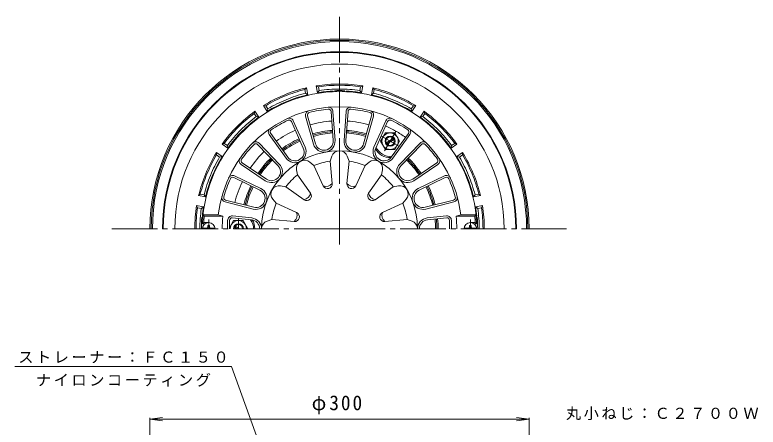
# Model space of a CAD drawing. Units: millimetres at full size, sheet at 1:4; details may follow other scales. Extents: x -351 to 306, y -462 to 513.
# Drawn here: x -299 to 289, y 187 to 513 of the extents above; entities that cross this region are included whole.
import ezdxf

# ---------------------------------------------------------------- set-up
doc = ezdxf.new("R2010")
doc.units = ezdxf.units.MM
doc.header["$LTSCALE"] = 4
doc.linetypes.add('CHAIN1', pattern=[8, 5, -1, 1, -1])
doc.linetypes.add('CHAIN2', pattern=[12, 9, -1, 1, -1])
for name, color, linetype, lineweight in [('1-0', 3, 'Continuous', 9), ('1-1', 2, 'Continuous', 9), ('1-2', 6, 'Continuous', 5), ('1-4', 7, 'Continuous', 9), ('1-5', 7, 'Continuous', 9)]:
    doc.layers.add(name, color=color, linetype=linetype, lineweight=lineweight)
doc.styles.add('ＭＳ ゴシック', font='')
doc.styles.get('ＭＳ ゴシック').set_extended_font_data('MS Gothic')

msp = doc.modelspace()

# ---------------------------------------------------------------- linework, layer by layer
at = {"layer": '1-0', "linetype": 'CHAIN2'}
for p, q in [((-42.408, 331.555), (-42.408, 513.076)), ((-42.408, 343.949), (-224.123, 343.949)), ((-42.408, 343.949), (137.067, 343.949))]:
    msp.add_line(p, q, dxfattribs=at)
at = {"layer": '1-0'}
for centre, radius, start, end in [((-42.408, 343.949), 150, 0, 180), ((-42.408, 343.949), 149, 0, 180), ((-42.408, 343.949), 148, 0, 180), ((-42.408, 343.949), 76, 94.15979, 105.84013), ((-42.408, 343.949), 76, 74.15984, 85.84018), ((-42.408, 343.949), 76, 114.15976, 125.84012), ((-42.408, 343.949), 76, 134.15976, 145.84009), ((-42.408, 343.949), 76, 34.15985, 45.84019), ((-42.408, 343.949), 76, 154.15974, 165.84009), ((-42.408, 343.949), 76, 14.15987, 25.84021), ((-42.408, 343.949), 76, 0, 5.84023), ((73.592, 343.949), 5, 359.99971, 359.99979), ((73.592, 343.949), 7, 359.9998, 359.99985)]:
    msp.add_arc(centre, radius, start, end, dxfattribs=at)
at = {"layer": '1-1'}
for p, q in [((-69.919, 454.064), (-68.655, 455.4)), ((-69.333, 451.118), (-69.919, 454.064)), ((-67.581, 450.002), (-68.655, 455.4)), ((-59.735, 451.562), (-60.809, 456.96)), ((-60.809, 456.96), (-59.13, 456.21)), ((-59.735, 451.562), (-58.544, 453.264)), ((-58.544, 453.264), (-59.13, 456.21)), ((-26.271, 453.264), (-25.685, 456.21)), ((-25.08, 451.562), (-26.271, 453.264)), ((-25.685, 456.21), (-24.006, 456.96)), ((-25.08, 451.562), (-24.007, 456.96)), ((-17.234, 450.002), (-16.16, 455.4)), ((-16.16, 455.4), (-14.897, 454.064)), ((-15.483, 451.118), (-14.897, 454.064)), ((-67.581, 450.002), (-69.333, 451.118)), ((-17.234, 450.002), (-15.482, 451.118)), ((-99.598, 436.74), (-102.656, 441.316)), ((-102.656, 441.316), (-100.818, 441.265)), ((-99.149, 438.768), (-100.818, 441.265)), ((14.334, 438.768), (16.002, 441.265)), ((14.783, 436.74), (17.84, 441.316)), ((16.002, 441.265), (17.841, 441.316)), ((-109.964, 435.154), (-109.307, 436.871)), ((-108.295, 432.656), (-109.964, 435.154)), ((-106.25, 432.295), (-109.307, 436.871)), ((-99.598, 436.74), (-99.149, 438.768)), ((14.783, 436.74), (14.334, 438.768)), ((21.435, 432.295), (24.492, 436.871)), ((23.48, 432.657), (25.149, 435.154)), ((24.492, 436.871), (25.149, 435.154)), ((-106.25, 432.295), (-108.295, 432.657)), ((21.435, 432.295), (23.48, 432.656)), ((-130.754, 407.791), (-135.331, 410.848)), ((-135.33, 410.848), (-133.613, 411.505)), ((-131.116, 409.836), (-133.613, 411.505)), ((-130.754, 407.791), (-131.115, 409.836)), ((45.939, 407.791), (50.515, 410.848)), ((45.939, 407.791), (46.3, 409.836)), ((46.3, 409.836), (48.798, 411.505)), ((48.798, 411.505), (50.515, 410.848)), ((-135.199, 401.139), (-139.775, 404.197)), ((-139.724, 402.359), (-139.775, 404.197)), ((-137.227, 400.69), (-139.724, 402.359)), ((-135.199, 401.139), (-137.227, 400.69)), ((50.384, 401.139), (54.96, 404.197)), ((50.384, 401.139), (52.412, 400.69)), ((52.412, 400.69), (54.909, 402.359)), ((54.96, 404.197), (54.909, 402.359)), ((-153.859, 370.196), (-152.523, 371.46)), ((-149.577, 370.874), (-152.523, 371.46)), ((-148.461, 369.122), (-149.577, 370.874)), ((63.646, 369.122), (64.762, 370.874)), ((64.762, 370.874), (67.708, 371.46)), ((67.708, 371.46), (69.043, 370.196)), ((-148.461, 369.122), (-153.859, 370.196)), ((63.646, 369.122), (69.043, 370.196)), ((-150.022, 361.276), (-155.419, 362.35)), ((-154.669, 360.671), (-155.419, 362.35)), ((-151.723, 360.085), (-154.669, 360.671)), ((-150.021, 361.276), (-151.723, 360.085)), ((65.206, 361.276), (70.604, 362.35)), ((65.206, 361.276), (66.908, 360.085)), ((66.908, 360.085), (69.854, 360.671)), ((70.604, 362.35), (69.854, 360.671))]:
    msp.add_line(p, q, dxfattribs=at)
at = {"layer": '1-1', "color": 4}
for p, q in [((-9.908, 413.231), (-6.155, 419.731)), ((-6.155, 419.731), (1.345, 419.731)), ((5.092, 413.231), (1.342, 419.726)), ((-5.503, 412.021), (0.188, 415.306)), ((-5.003, 411.155), (0.688, 414.441)), ((5.092, 413.231), (1.34, 406.731)), ((-126.158, 350.444), (-129.408, 344.815)), ((-126.158, 350.444), (-118.652, 350.444)), ((-114.905, 343.953), (-118.652, 350.444)), ((-123.408, 343.949), (-125.503, 345.159)), ((-121.408, 343.949), (-125.003, 346.024)), ((-114.908, 343.949), (-114.905, 343.953))]:
    msp.add_line(p, q, dxfattribs=at)
at = {"layer": '1-1', "color": 4, "linetype": 'CHAIN1'}
for p, q in [((2.02, 420.9), (-6.745, 405.719)), ((-9.137, 417.116), (4.626, 409.17)), ((-122.408, 343.949), (-122.408, 352.131))]:
    msp.add_line(p, q, dxfattribs=at)
at = {"layer": '1-1', "linetype": 'CHAIN2'}
msp.add_line((-42.408, 343.949), (-42.408, 343.949), dxfattribs=at)
msp.add_line((-42.408, 343.949), (-42.408, 343.949), dxfattribs=at)
at = {"layer": '1-1', "color": 4}
msp.add_lwpolyline([(-9.908, 413.231), (-6.155, 406.731), (1.34, 406.731)], dxfattribs=at)
for centre, radius in [((-2.403, 413.228), 6.5), ((-2.408, 413.231), 4), ((-2.408, 413.231), 3.324)]:
    msp.add_circle(centre, radius, dxfattribs=at)
at = {"layer": '1-1'}
for centre, radius, start, end in [((-42.408, 343.949), 140, 0, 180), ((-42.408, 343.949), 139.5, 0, 180), ((-42.408, 343.949), 130.209, 0, 180), ((-42.408, 343.949), 114.5, 103.252, 112.5), ((-42.408, 343.949), 113.5, 104.02753, 112.5), ((-42.408, 343.949), 114.5, 90.00002, 99.24802), ((-42.408, 343.949), 109, 93.22299, 99.14691), ((-42.408, 343.949), 113.5, 90, 98.47247), ((-42.408, 343.949), 110.5, 90, 98.397), ((-48.408, 450.78), 2, 51.45691, 93.67513), ((-42.408, 343.949), 109.288, 87.86333, 92.13663), ((-46.408, 451.162), 2, 39.02534, 92.13672), ((-42.408, 343.949), 114.5, 80.752, 90), ((-42.408, 343.949), 113.5, 81.52753, 90), ((-42.408, 343.949), 110.5, 81.603, 90), ((-38.408, 451.162), 2, 87.86328, 140.97437), ((-36.408, 450.78), 2, 86.32416, 128.54198), ((-42.408, 343.949), 109, 80.85309, 86.77696), ((-42.408, 343.949), 114.5, 67.50002, 76.74802), ((-42.408, 343.949), 113.5, 67.5, 75.97247), ((-42.408, 343.949), 114.5, 112.50002, 121.74802), ((-42.408, 343.949), 113.5, 112.5, 120.97247), ((-42.408, 343.949), 109, 103.35309, 121.64691), ((-42.408, 343.949), 110.5, 104.103, 112.5), ((-42.408, 343.949), 109, 58.35309, 76.64691), ((-42.408, 343.949), 110.5, 67.5, 75.897), ((-42.408, 343.949), 113.5, 59.02753, 67.5), ((-42.408, 343.949), 114.5, 58.252, 67.5), ((-42.408, 343.949), 110.5, 112.5, 120.897), ((-42.408, 343.949), 110.5, 59.103, 67.5), ((-42.408, 343.949), 114.5, 125.752, 135), ((-42.408, 343.949), 113.5, 126.52753, 135), ((-42.408, 343.949), 114.5, 45.00002, 54.24802), ((-42.408, 343.949), 113.5, 45, 53.47247), ((-42.408, 343.949), 109, 125.85309, 144.14691), ((-42.408, 343.949), 110.5, 126.603, 135), ((-42.408, 343.949), 109, 35.85309, 54.14691), ((-42.408, 343.949), 110.5, 45, 53.397), ((-42.408, 343.949), 114.5, 135.00002, 144.24802), ((-42.408, 343.949), 113.5, 135, 143.47247), ((-42.408, 343.949), 85.424, 94.1597, 105.84006), ((-42.408, 343.949), 85.424, 74.15976, 85.84009), ((-42.408, 343.949), 89.156, 60, 65.84012), ((-42.408, 343.949), 113.5, 36.52753, 45), ((-42.408, 343.949), 114.5, 35.752, 45), ((-42.408, 343.949), 110.5, 135, 143.397), ((-42.408, 343.949), 85.424, 114.15968, 125.84006), ((-42.408, 343.949), 78, 94.1597, 105.84006), ((-42.408, 343.949), 77, 94.1597, 105.84004), ((-42.408, 343.949), 77, 74.15974, 85.84006), ((-42.408, 343.949), 78, 74.15974, 85.84007), ((-42.408, 343.949), 89.156, 54.15979, 60), ((-42.408, 343.949), 110.5, 36.603, 45), ((-42.408, 343.949), 78, 114.15968, 125.84004), ((-42.408, 343.949), 77, 114.1597, 125.84003), ((-2.408, 413.231), 13, 207.18016, 240), ((-2.408, 413.231), 12, 203.12485, 240), ((-42.408, 343.949), 109, 148.35309, 166.64691), ((-42.408, 343.949), 114.5, 148.252, 157.5), ((-42.408, 343.949), 113.5, 149.02753, 157.5), ((-42.408, 343.949), 110.5, 149.103, 157.5), ((-42.408, 343.949), 85.424, 134.1597, 145.84006), ((-42.408, 343.949), 78, 134.15968, 145.84006), ((-2.408, 413.231), 13, 240, 272.81976), ((-2.408, 413.231), 12, 240, 276.87544), ((-42.408, 343.949), 78, 34.15977, 45.84013), ((-42.408, 343.949), 109, 13.35309, 31.64691), ((-42.408, 343.949), 110.5, 22.5, 30.897), ((-42.408, 343.949), 113.5, 22.5, 30.97247), ((-42.408, 343.949), 114.5, 22.50002, 31.74802), ((-42.408, 343.949), 77, 134.15968, 145.84004), ((-42.408, 343.949), 77, 34.15976, 45.84013), ((-42.408, 343.949), 114.5, 157.50002, 166.74802), ((-42.408, 343.949), 113.5, 157.5, 165.97247), ((-42.408, 343.949), 110.5, 157.5, 165.897), ((-42.408, 343.949), 110.5, 14.103, 22.5), ((-42.408, 343.949), 113.5, 14.02753, 22.5), ((-42.408, 343.949), 114.5, 13.252, 22.5), ((-42.408, 343.949), 85.424, 154.15971, 165.84009), ((-42.408, 343.949), 78, 154.15971, 165.84009), ((-42.408, 343.949), 77, 154.15971, 165.84007), ((-42.408, 343.949), 77, 14.15976, 25.84012), ((-42.408, 343.949), 78, 14.15976, 25.84012), ((-42.408, 343.949), 114.5, 170.752, 180), ((-42.408, 343.949), 113.5, 171.52753, 180), ((-42.408, 343.949), 110.5, 171.603, 180), ((-42.408, 343.949), 109, 170.85307, 174.63744), ((-42.408, 343.949), 109, 5.36256, 9.14693), ((-42.408, 343.949), 110.5, 0, 8.397), ((-42.408, 343.949), 113.5, 0, 8.47247), ((-42.408, 343.949), 114.5, 0, 9.248), ((-42.408, 343.949), 109.288, 175.188, 180), ((-149.317, 352.949), 2, 175.18823, 228.30399), ((-148.939, 353.949), 2, 174.63765, 216.40089), ((64.124, 353.949), 2, 323.60648, 5.36235), ((64.502, 352.949), 2, 311.70355, 4.81177), ((-42.408, 343.949), 109.288, 0, 4.812), ((-122.408, 343.949), 12, 0, 36.87572), ((-122.408, 343.949), 13, 0, 32.82059), ((-42.408, 343.949), 77, 359.99989, 5.8401), ((-42.408, 343.949), 78, 359.99989, 5.84009)]:
    msp.add_arc(centre, radius, start, end, dxfattribs=at)
at = {"layer": '1-1', "color": 4}
for centre, radius, start, end in [((-122.408, 343.954), 6.5, 359.95093, 180.04886), ((-122.408, 343.949), 4, 0, 180), ((-122.408, 343.949), 3.324, 0, 180)]:
    msp.add_arc(centre, radius, start, end, dxfattribs=at)
at = {"layer": '1-2'}
for p, q in [((-49.152, 436.682), (-47.482, 413.722)), ((-47.656, 436.791), (-45.986, 413.831)), ((-37.159, 436.791), (-38.829, 413.831)), ((-35.663, 436.682), (-37.333, 413.722)), ((-79.093, 429.397), (-69.671, 408.392)), ((-69.229, 432.987), (-62.946, 410.84)), ((-67.786, 433.396), (-61.503, 411.25)), ((-17.029, 433.396), (-23.312, 411.25)), ((-15.586, 432.987), (-21.869, 410.84)), ((-5.722, 429.397), (-15.144, 408.392)), ((-80.462, 428.783), (-71.04, 407.778)), ((-4.353, 428.783), (-13.775, 407.778)), ((-98.065, 418.444), (-84.585, 399.782)), ((-96.849, 419.322), (-83.369, 400.66)), ((12.034, 419.322), (-1.446, 400.66)), ((13.25, 418.444), (-0.23, 399.782)), ((-106.106, 411.696), (-90.068, 395.181)), ((21.291, 411.696), (5.253, 395.181)), ((-107.182, 410.651), (-91.144, 394.136)), ((22.367, 410.651), (6.329, 394.136)), ((-49.908, 397.425), (-48.532, 401.294)), ((-34.908, 397.425), (-36.283, 401.294)), ((-120.187, 394.915), (-101.138, 381.989)), ((-119.345, 396.156), (-100.296, 383.23)), ((-62.651, 394.011), (-65.776, 396.673)), ((-62.651, 394.011), (-55.277, 377.864)), ((-48.22, 379.755), (-49.908, 397.425)), ((-34.908, 397.425), (-36.595, 379.755)), ((-29.538, 377.864), (-22.164, 394.011)), ((-22.164, 394.011), (-19.039, 396.673)), ((34.53, 396.156), (15.481, 383.23)), ((35.372, 394.915), (16.323, 381.989)), ((-75.641, 386.511), (-76.384, 390.549)), ((-9.174, 386.511), (-8.431, 390.549)), ((-126.089, 384.475), (-105.37, 374.441)), ((-125.436, 385.825), (-104.716, 375.791)), ((-65.344, 372.051), (-75.641, 386.511)), ((-9.174, 386.511), (-19.471, 372.051)), ((40.621, 385.824), (19.901, 375.791)), ((41.274, 384.474), (20.555, 374.441)), ((-84.97, 377.182), (-89.008, 377.925)), ((-84.97, 377.182), (-70.51, 366.885)), ((-14.305, 366.885), (0.155, 377.182)), ((0.155, 377.182), (4.193, 377.925)), ((-132.928, 365.239), (-110.606, 359.608)), ((-132.561, 366.694), (-110.24, 361.062)), ((-92.47, 364.192), (-95.132, 367.317)), ((7.655, 364.192), (10.317, 367.317)), ((47.746, 366.694), (25.424, 361.062)), ((48.113, 365.239), (25.791, 359.608)), ((-76.323, 356.818), (-92.47, 364.192)), ((7.655, 364.192), (-8.493, 356.818)), ((-150.348, 354.949), (-138.279, 354.949)), ((-150.348, 354.949), (-149.441, 353.949)), ((-149.441, 353.949), (-134.635, 353.949)), ((-138.279, 354.949), (-134.635, 353.949)), ((-127.051, 354.114), (-111.849, 352.559)), ((42.236, 354.114), (27.034, 352.559)), ((53.463, 354.949), (49.82, 353.949)), ((64.626, 353.949), (49.82, 353.949)), ((65.533, 354.949), (53.463, 354.949)), ((65.533, 354.949), (64.626, 353.949)), ((-149.791, 348.949), (-150.834, 347.949)), ((-148.908, 347.949), (-150.834, 347.949)), ((-145.908, 348.949), (-149.791, 348.949)), ((-130.908, 350.632), (-130.908, 343.949)), ((-129.408, 350.632), (-129.408, 343.949)), ((-127.204, 352.622), (-112.002, 351.067)), ((-95.884, 351.449), (-99.753, 350.073)), ((-95.884, 351.449), (-78.214, 349.761)), ((-6.601, 349.761), (11.069, 351.449)), ((11.069, 351.449), (14.938, 350.073)), ((42.389, 352.622), (27.187, 351.067)), ((44.592, 350.632), (44.592, 343.949)), ((46.092, 350.632), (46.092, 343.949)), ((61.092, 348.949), (64.976, 348.949)), ((64.092, 347.949), (66.019, 347.949)), ((64.976, 348.949), (66.019, 347.949))]:
    msp.add_line(p, q, dxfattribs=at)
at = {"layer": '1-2', "color": 4, "linetype": 'CHAIN1', "lineweight": 9}
for p, q in [((-145.907, 343.949), (-145.907, 351.258)), ((61.092, 343.949), (61.092, 351.258))]:
    msp.add_line(p, q, dxfattribs=at)
at = {"layer": '1-2', "color": 4, "lineweight": 9}
for p, q in [((-140.944, 344.549), (-150.871, 344.549)), ((-146.508, 346.699), (-145.307, 346.699)), ((-146.508, 345.549), (-146.508, 346.699)), ((-145.307, 345.549), (-145.307, 346.699)), ((56.129, 344.549), (66.056, 344.549)), ((60.492, 345.549), (60.492, 346.699)), ((61.692, 346.699), (60.492, 346.699)), ((61.692, 345.549), (61.692, 346.699))]:
    msp.add_line(p, q, dxfattribs=at)
at = {"layer": '1-2'}
for centre, radius, start, end in [((-42.408, 343.949), 108.5, 2.11276, 177.88724), ((-42.408, 343.949), 96.5, 6.54535, 173.45465), ((-65.862, 433.942), 3.5, 104.60806, 195.84036), ((-65.862, 433.942), 2, 104.60806, 195.84036), ((-42.408, 343.949), 95, 95.39209, 104.60793), ((-51.147, 436.537), 3.5, 4.15973, 95.39198), ((-51.147, 436.537), 2, 4.15973, 95.39198), ((-33.668, 436.537), 3.5, 84.60806, 175.84036), ((-33.668, 436.537), 2, 84.60806, 175.84036), ((-42.408, 343.949), 95, 75.39209, 84.60793), ((-18.953, 433.942), 2, 344.15973, 75.39198), ((-18.953, 433.942), 3.5, 344.15973, 75.39198), ((-42.407, 343.949), 95, 115.39209, 124.60793), ((-82.287, 427.964), 3.5, 24.15973, 115.39198), ((-82.287, 427.964), 2, 24.15973, 115.39198), ((-2.528, 427.964), 3.5, 64.60806, 155.84036), ((-2.528, 427.964), 2, 64.60806, 155.84036), ((-42.408, 343.949), 95, 55.39209, 64.60793), ((-95.228, 420.493), 3.5, 124.60806, 215.84036), ((10.413, 420.493), 3.5, 324.15973, 55.39198), ((-95.228, 420.493), 2, 124.60806, 215.84036), ((10.413, 420.493), 2, 324.15973, 55.39198), ((-108.617, 409.258), 3.5, 44.15973, 135.39198), ((-54.619, 413.203), 8.656, 195.84019, 4.15971), ((-54.619, 413.203), 7.156, 195.84023, 4.1597), ((-30.196, 413.203), 8.656, 175.84019, 344.15971), ((-30.196, 413.203), 7.156, 175.84023, 344.1597), ((23.802, 409.258), 3.5, 44.60806, 135.84036), ((-42.407, 343.949), 95, 135.39209, 144.60793), ((-108.617, 409.258), 2, 44.15973, 135.39198), ((-77.569, 404.85), 8.656, 215.84019, 24.15971), ((-77.569, 404.85), 7.156, 215.84023, 24.1597), ((-7.246, 404.85), 8.656, 155.84019, 324.15971), ((-7.246, 404.85), 7.156, 155.84023, 324.1597), ((23.802, 409.258), 2, 44.60806, 135.84036), ((-42.408, 343.949), 95, 35.39209, 44.60793), ((-118.222, 397.811), 3.5, 144.60806, 235.84036), ((-42.408, 343.949), 61.667, 0, 180), ((-42.408, 399.116), 6.5, 19.57774, 160.42226), ((33.407, 397.811), 3.5, 304.15973, 35.39198), ((-118.222, 397.811), 2, 144.60806, 235.84036), ((-96.278, 389.151), 8.656, 235.84019, 44.15971), ((-96.278, 389.151), 7.156, 235.84023, 44.1597), ((-69.991, 391.725), 6.5, 49.57774, 190.42226), ((-42.408, 343.949), 54, 97.98357, 112.01643), ((-42.408, 343.949), 54, 67.98358, 82.01643), ((-14.824, 391.725), 6.5, 349.57774, 130.42226), ((11.463, 389.151), 8.656, 135.84019, 304.15971), ((11.463, 389.151), 7.156, 135.84023, 304.1597), ((33.407, 397.811), 2, 304.15973, 35.39198), ((-42.407, 343.949), 95, 155.39209, 164.60793), ((-126.961, 382.674), 3.5, 64.15973, 155.39198), ((-126.961, 382.674), 2, 64.15973, 155.39198), ((-42.408, 343.949), 54, 127.98358, 142.01645), ((-42.408, 343.949), 54, 37.98358, 52.01645), ((42.146, 382.674), 3.5, 24.60806, 115.84036), ((42.146, 382.674), 2, 24.60806, 115.84036), ((-42.408, 343.949), 95, 15.39209, 24.60793), ((-90.184, 371.532), 6.5, 79.57774, 220.42226), ((-53.191, 384.195), 6.666, 251.76538, 318.23473), ((-51.907, 379.402), 3.704, 204.54384, 5.45641), ((-32.908, 379.402), 3.704, 174.54384, 335.45641), ((-31.624, 384.195), 6.666, 221.76538, 288.23473), ((5.369, 371.532), 6.5, 319.57774, 100.42226), ((-108.489, 368), 8.656, 255.84019, 64.15971), ((-108.489, 368), 7.156, 255.84023, 64.1597), ((-68.362, 369.903), 3.704, 234.54384, 35.45641), ((-71.87, 373.411), 6.666, 281.76538, 348.23473), ((-16.453, 369.903), 3.704, 144.54384, 305.45641), ((-12.945, 373.411), 6.666, 191.76538, 258.23473), ((23.674, 368), 8.656, 115.84019, 284.15971), ((23.674, 368), 7.156, 115.84023, 284.1597), ((-132.072, 368.633), 3.5, 164.60806, 255.84036), ((-132.072, 368.633), 2, 164.60806, 255.84036), ((47.257, 368.633), 2, 284.15973, 15.39198), ((47.257, 368.633), 3.5, 284.15973, 15.39198), ((-42.408, 343.949), 54, 157.98358, 172.01643), ((-42.408, 343.949), 54, 7.98357, 22.01643), ((-42.408, 343.949), 107.5, 174.66245, 177.33412), ((-42.408, 343.949), 92.768, 173.8475, 180), ((-127.408, 350.632), 3.5, 84.16031, 180), ((-77.861, 353.448), 3.704, 264.54359, 65.45616), ((-82.653, 354.732), 6.666, 311.76527, 18.23462), ((-6.954, 353.448), 3.704, 114.54384, 275.45641), ((-2.162, 354.732), 6.666, 161.76538, 228.23473), ((42.592, 350.632), 3.5, 0, 95.83969), ((-42.408, 343.949), 92.768, 0, 6.1525), ((-42.408, 343.949), 107.5, 2.66588, 5.33755), ((-127.408, 350.632), 2, 84.16031, 180), ((-112.73, 343.949), 7.156, 359.99989, 84.15987), ((-112.73, 343.949), 8.656, 359.99995, 84.15976), ((-97.575, 343.949), 6.5, 109.57774, 180), ((12.759, 343.949), 6.5, 0, 70.42226), ((27.915, 343.949), 8.656, 95.84019, 180), ((27.915, 343.949), 7.156, 95.84023, 180.0002), ((42.592, 350.632), 2, 0, 95.83969)]:
    msp.add_arc(centre, radius, start, end, dxfattribs=at)
at = {"layer": '1-2', "color": 4, "lineweight": 9}
for centre, radius, start, end in [((-145.907, 343.949), 5, 0, 180), ((61.092, 343.949), 5, 0, 180), ((-147.508, 345.549), 1, 270, 0), ((-144.307, 345.549), 1, 180, 270), ((59.492, 345.549), 1, 270, 0), ((62.692, 345.549), 1, 180, 270)]:
    msp.add_arc(centre, radius, start, end, dxfattribs=at)
at = {"layer": '1-4'}
for p, q in [((-192.408, 193.379), (-182.493, 194.684)), ((-192.408, 194.579), (-192.408, -91.194)), ((107.592, 193.379), (97.678, 194.684)), ((107.592, 194.579), (107.592, -91.194)), ((-192.408, 193.379), (107.592, 193.379)), ((-192.408, 193.379), (-182.493, 192.074)), ((107.592, 193.379), (97.678, 192.074))]:
    msp.add_line(p, q, dxfattribs=at)
at = {"layer": '1-5'}
for p in [(-299.231, 235.009), (-75.408, 90.938)]:
    msp.add_line(p, (-127.845, 235.009), dxfattribs=at)

# ---------------------------------------------------------------- texts
at = {"layer": '1-4', "color": 2, "insert": (-64.408, 197.379), "char_height": 11.73, "attachment_point": 7, "style": 'ＭＳ ゴシック'}
msp.add_mtext('\\T1.21;\\W0.95;φ300', dxfattribs=at)
at = {"layer": '1-5', "char_height": 8.798, "attachment_point": 7, "style": 'ＭＳ ゴシック'}
for s, insert in [('\\T1.17;ストレーナー：ＦＣ１５０', (-296.538, 237.695)), ('\\T1.17;ナイロンコーティング', (-282.538, 219.081)), ('\\T1.17;丸小ねじ：Ｃ２７００Ｗ', (136.698, 192.729))]:
    msp.add_mtext(s, dxfattribs=dict(at, insert=insert))

doc.saveas('drawing.dxf')
